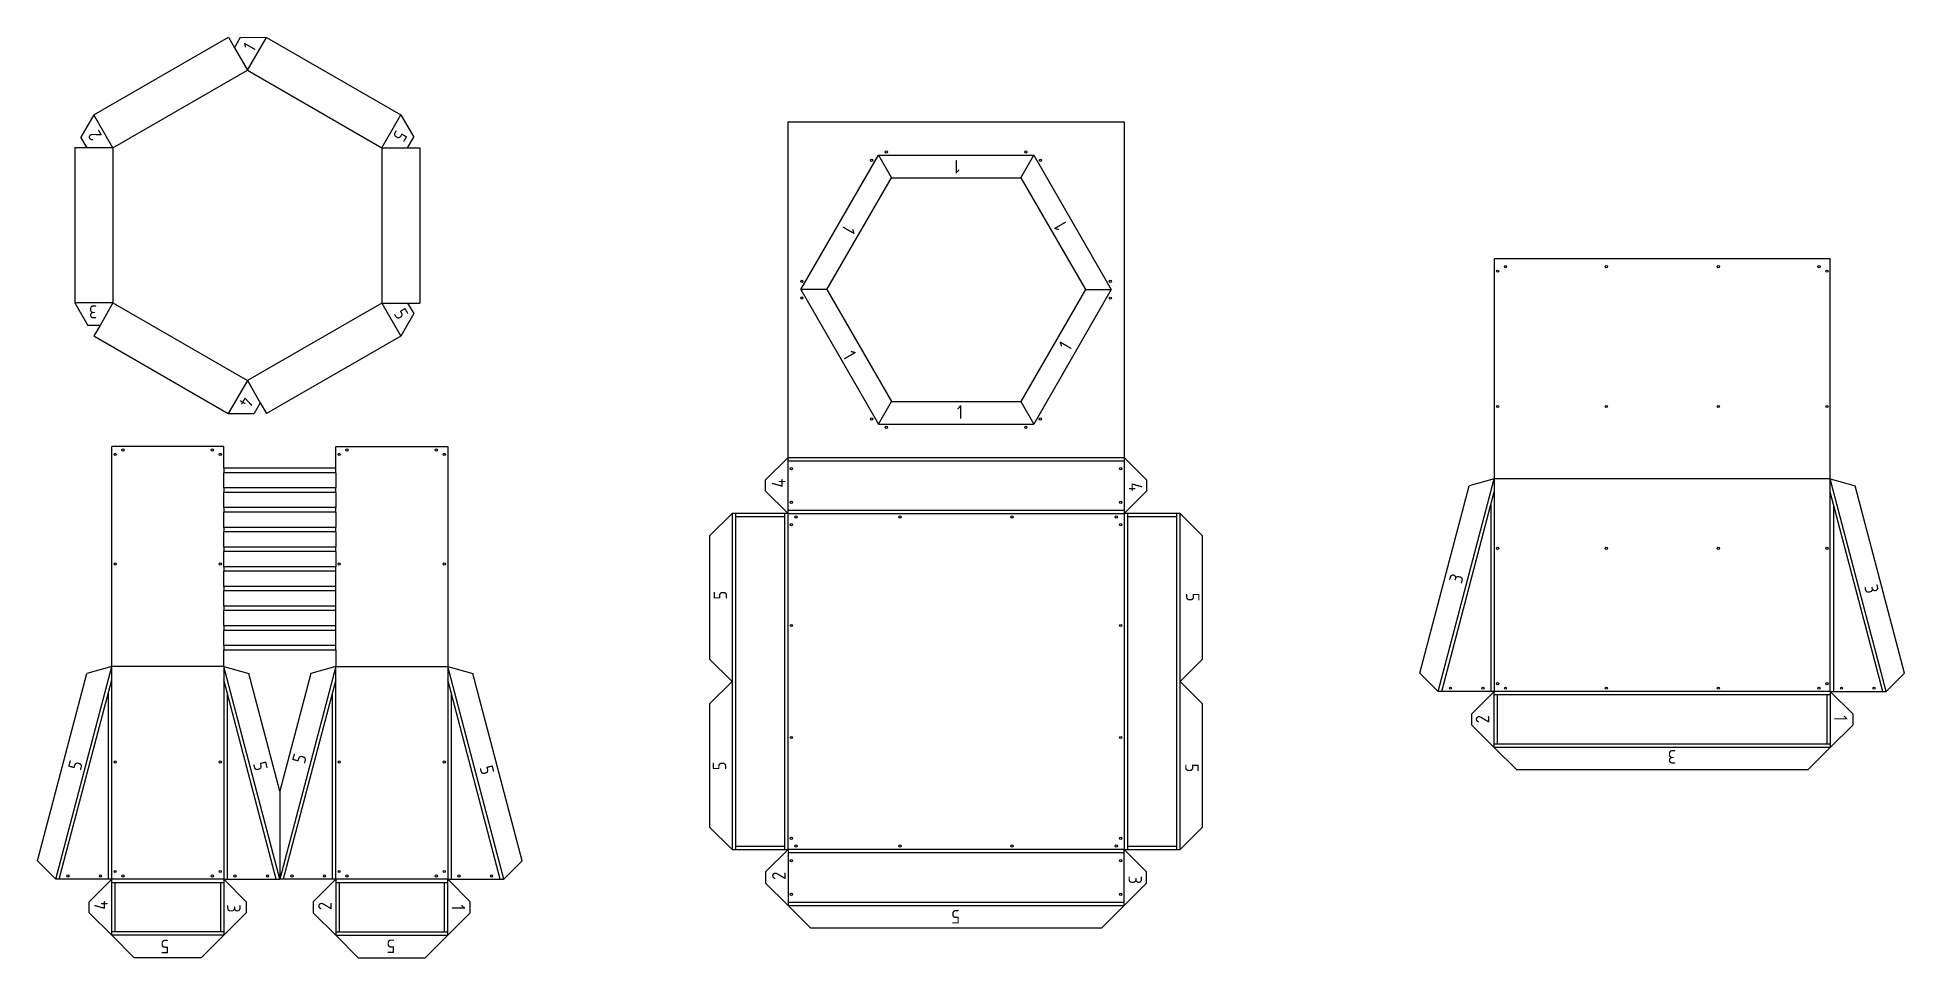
# Model space of a CAD drawing. Header units: centimetres. Extents: x 0 to 83.4, y 0.5 to 41.6.
import ezdxf

# ---------------------------------------------------------------- set-up
doc = ezdxf.new("R2010")
doc.units = ezdxf.units.CM
for name, color, linetype in [('3. CONTORNO', 3, 'Continuous'), ('CONTORNO', 3, 'Continuous'), ('CORTE', 5, 'Continuous'), ('DOBRA', 6, 'Continuous'), ('GRAVURA', 1, 'Continuous')]:
    doc.layers.add(name, color=color, linetype=linetype)
doc.styles.add('Mobiliário 1_10', font='isocp3.shx', dxfattribs={"height": 0.6})

msp = doc.modelspace()

# ---------------------------------------------------------------- linework, layer by layer
at = {"layer": 'CONTORNO'}
for p, q in [((33.512, 22.674), (48.512, 22.674)), ((8.319, 22.349), (8.319, 22.149)), ((13.319, 22.149), (13.319, 22.349)), ((8.319, 21.469), (8.319, 21.269)), ((13.319, 21.269), (13.319, 21.469)), ((62.694, 12.378), (65.039, 21.288)), ((82.384, 12.378), (80.039, 21.288)), ((8.319, 20.589), (8.319, 20.389)), ((13.319, 20.389), (13.319, 20.589)), ((31.162, 20.324), (31.162, 5.324)), ((33.362, 20.174), (31.162, 20.174)), ((33.362, 5.324), (33.362, 20.324)), ((33.512, 20.474), (48.512, 20.474)), ((48.662, 20.324), (48.662, 5.324)), ((50.862, 20.174), (48.662, 20.174)), ((50.862, 5.324), (50.862, 20.324)), ((64.889, 20.718), (64.889, 12.378)), ((80.189, 12.378), (80.189, 20.718)), ((8.319, 19.709), (8.319, 19.509)), ((13.319, 19.509), (13.319, 19.709)), ((8.319, 18.829), (8.319, 18.629)), ((13.319, 18.629), (13.319, 18.829)), ((8.319, 17.949), (8.319, 17.749)), ((13.319, 17.749), (13.319, 17.949)), ((8.319, 17.069), (8.319, 16.869)), ((13.319, 16.869), (13.319, 17.069)), ((8.319, 16.189), (8.319, 15.989)), ((13.319, 15.989), (13.319, 16.189)), ((8.319, 15.309), (8.319, 15.109)), ((13.319, 15.109), (13.319, 15.309)), ((8.319, 14.429), (8.319, 14.229)), ((13.319, 14.229), (13.319, 14.429)), ((0.974, 3.99), (3.319, 12.901)), ((10.664, 3.99), (8.319, 12.901)), ((13.319, 12.901), (10.974, 3.99)), ((20.664, 3.99), (18.319, 12.901)), ((3.169, 3.99), (3.169, 12.331)), ((8.469, 12.331), (8.469, 3.99)), ((13.169, 3.99), (13.169, 12.331)), ((18.469, 12.331), (18.469, 3.99)), ((80.039, 12.228), (65.039, 12.228)), ((65.189, 10.028), (65.189, 12.228)), ((79.889, 12.228), (79.889, 10.028)), ((80.039, 10.028), (65.039, 10.028)), ((31.162, 5.474), (33.362, 5.474)), ((48.512, 5.174), (33.512, 5.174)), ((48.662, 5.474), (50.862, 5.474)), ((8.319, 3.84), (3.319, 3.84)), ((3.469, 1.64), (3.469, 3.84)), ((8.169, 3.84), (8.169, 1.64)), ((18.319, 3.84), (13.319, 3.84)), ((13.469, 3.84), (13.469, 1.64)), ((18.169, 1.64), (18.169, 3.84)), ((33.512, 2.974), (48.512, 2.974)), ((8.319, 1.64), (3.319, 1.64)), ((13.319, 1.64), (18.319, 1.64))]:
    msp.add_line(p, q, dxfattribs=at)
at = {"layer": 'CORTE'}
for p, q in [((2.525, 38.13), (8.526, 41.593)), ((8.526, 41.593), (8.798, 41.12)), ((8.798, 41.12), (9.071, 41.593)), ((8.798, 41.12), (9.375, 40.12)), ((9.071, 41.593), (10.226, 41.592)), ((10.226, 41.592), (16.227, 38.127)), ((2.525, 38.13), (1.947, 37.13)), ((16.227, 38.127), (16.804, 37.127)), ((33.512, 22.824), (33.512, 37.824)), ((33.512, 37.824), (48.512, 37.824)), ((48.512, 37.824), (48.512, 22.824)), ((2.22, 36.657), (1.947, 37.13)), ((16.531, 36.655), (16.804, 37.127)), ((1.674, 36.657), (1.674, 29.729)), ((2.22, 36.657), (1.674, 36.657)), ((3.374, 36.657), (2.22, 36.657)), ((15.377, 36.655), (16.531, 36.655)), ((16.531, 36.655), (17.077, 36.655)), ((17.077, 36.655), (17.077, 29.726)), ((37.547, 36.324), (38.124, 35.324)), ((43.899, 35.324), (44.477, 36.324)), ((35.236, 30.324), (38.124, 35.324)), ((38.124, 35.324), (43.899, 35.324)), ((43.899, 35.324), (46.787, 30.324)), ((80.039, 31.701), (65.039, 31.701)), ((65.039, 31.701), (65.039, 21.878)), ((80.039, 21.878), (80.039, 31.701)), ((35.236, 30.324), (34.082, 30.324)), ((35.236, 30.324), (38.124, 25.324)), ((46.787, 30.324), (43.899, 25.324)), ((46.787, 30.324), (47.942, 30.324)), ((1.674, 29.729), (2.252, 28.729)), ((3.374, 29.729), (2.797, 28.729)), ((15.377, 29.726), (16.531, 29.726)), ((16.804, 29.254), (16.226, 28.254)), ((16.531, 29.726), (16.804, 29.254)), ((16.531, 29.726), (17.077, 29.726)), ((2.797, 28.729), (2.252, 28.729)), ((2.797, 28.729), (2.524, 28.257)), ((2.524, 28.257), (8.525, 24.791)), ((16.226, 28.254), (10.225, 24.791)), ((9.375, 26.263), (9.953, 25.263)), ((9.953, 25.263), (9.68, 24.791)), ((9.953, 25.263), (10.225, 24.791)), ((37.547, 24.324), (38.124, 25.324)), ((38.124, 25.324), (43.899, 25.324)), ((43.899, 25.324), (44.477, 24.324)), ((8.525, 24.791), (9.68, 24.791)), ((8.319, 23.314), (3.319, 23.314)), ((3.319, 13.49), (3.319, 23.314)), ((8.319, 22.349), (8.319, 23.314)), ((13.319, 23.314), (18.319, 23.314)), ((13.319, 22.349), (13.319, 23.314)), ((18.319, 23.314), (18.319, 13.49)), ((33.512, 22.824), (32.512, 21.824)), ((48.512, 22.824), (49.512, 21.824)), ((13.319, 22.349), (8.319, 22.349)), ((13.319, 22.149), (8.319, 22.149)), ((8.319, 21.469), (8.319, 22.149)), ((13.319, 22.149), (13.319, 21.469)), ((32.512, 21.324), (32.512, 21.824)), ((49.512, 21.824), (49.512, 21.324)), ((65.039, 21.878), (63.923, 21.568)), ((80.039, 21.878), (81.155, 21.568)), ((13.319, 21.469), (8.319, 21.469)), ((13.319, 21.269), (8.319, 21.269)), ((8.319, 20.589), (8.319, 21.269)), ((13.319, 21.269), (13.319, 20.589)), ((33.512, 20.324), (32.512, 21.324)), ((48.512, 20.324), (49.512, 21.324)), ((61.72, 13.196), (63.923, 21.568)), ((83.358, 13.196), (81.155, 21.568)), ((13.319, 20.589), (8.319, 20.589)), ((13.319, 20.389), (8.319, 20.389)), ((8.319, 19.709), (8.319, 20.389)), ((13.319, 20.389), (13.319, 19.709)), ((31.012, 20.324), (30.012, 19.324)), ((33.512, 20.324), (31.012, 20.324)), ((51.012, 20.324), (48.512, 20.324)), ((51.012, 20.324), (52.012, 19.324)), ((13.319, 19.709), (8.319, 19.709)), ((13.319, 19.509), (8.319, 19.509)), ((8.319, 18.829), (8.319, 19.509)), ((13.319, 19.509), (13.319, 18.829)), ((30.012, 19.324), (30.012, 13.824)), ((52.012, 13.824), (52.012, 19.324)), ((13.319, 18.829), (8.319, 18.829)), ((13.319, 18.629), (8.319, 18.629)), ((8.319, 17.949), (8.319, 18.629)), ((13.319, 18.629), (13.319, 17.949)), ((13.319, 17.949), (8.319, 17.949)), ((13.319, 17.749), (8.319, 17.749)), ((8.319, 17.069), (8.319, 17.749)), ((13.319, 17.069), (13.319, 17.749)), ((13.319, 17.069), (8.319, 17.069)), ((13.319, 16.869), (8.319, 16.869)), ((8.319, 16.189), (8.319, 16.869)), ((13.319, 16.189), (13.319, 16.869)), ((13.319, 16.189), (8.319, 16.189)), ((13.319, 15.989), (8.319, 15.989)), ((8.319, 15.309), (8.319, 15.989)), ((13.319, 15.309), (13.319, 15.989)), ((13.319, 15.309), (8.319, 15.309)), ((13.319, 15.109), (8.319, 15.109)), ((8.319, 14.429), (8.319, 15.109)), ((13.319, 14.429), (13.319, 15.109)), ((13.319, 14.429), (8.319, 14.429)), ((13.319, 14.229), (8.319, 14.229)), ((8.319, 13.49), (8.319, 14.229)), ((13.319, 14.229), (13.319, 13.49)), ((3.319, 13.49), (2.203, 13.181)), ((8.319, 13.49), (9.434, 13.181)), ((13.319, 13.49), (12.203, 13.181)), ((18.319, 13.49), (19.434, 13.181)), ((31.012, 12.824), (30.012, 13.824)), ((51.012, 12.824), (52.012, 13.824)), ((0, 4.809), (2.203, 13.181)), ((10.819, 7.92), (9.434, 13.181)), ((12.203, 13.181), (10.819, 7.92)), ((21.637, 4.809), (19.434, 13.181)), ((31.012, 12.824), (30.012, 11.824)), ((51.012, 12.824), (52.012, 11.824)), ((62.539, 12.378), (61.72, 13.196)), ((82.539, 12.378), (83.358, 13.196)), ((30.012, 11.824), (30.012, 6.324)), ((52.012, 6.324), (52.012, 11.824)), ((65.039, 12.378), (62.539, 12.378)), ((65.039, 12.378), (64.039, 11.378)), ((80.039, 12.378), (82.539, 12.378)), ((80.039, 12.378), (81.039, 11.378)), ((64.039, 10.878), (64.039, 11.378)), ((65.039, 9.878), (64.039, 10.878)), ((80.039, 9.878), (81.039, 10.878)), ((81.039, 11.378), (81.039, 10.878)), ((65.039, 9.878), (66.039, 8.878)), ((80.039, 9.878), (79.039, 8.878)), ((79.039, 8.878), (66.039, 8.878)), ((10.819, 7.92), (10.819, 3.99)), ((31.012, 5.324), (30.012, 6.324)), ((51.012, 5.324), (52.012, 6.324)), ((31.012, 5.324), (33.512, 5.324)), ((33.512, 5.324), (32.512, 4.324)), ((48.512, 5.324), (51.012, 5.324)), ((48.512, 5.324), (49.512, 4.324)), ((0.819, 3.99), (0, 4.809)), ((20.819, 3.99), (21.637, 4.809)), ((32.512, 4.324), (32.512, 3.824)), ((49.512, 3.824), (49.512, 4.324)), ((3.319, 3.99), (0.819, 3.99)), ((3.319, 3.99), (2.319, 2.99)), ((8.319, 3.99), (10.819, 3.99)), ((8.319, 3.99), (9.319, 2.99)), ((13.319, 3.99), (10.819, 3.99)), ((13.319, 3.99), (12.319, 2.99)), ((18.319, 3.99), (20.819, 3.99)), ((18.319, 3.99), (19.319, 2.99)), ((33.512, 2.824), (32.512, 3.824)), ((48.512, 2.824), (49.512, 3.824)), ((2.319, 2.49), (2.319, 2.99)), ((9.319, 2.99), (9.319, 2.49)), ((12.319, 2.99), (12.319, 2.49)), ((19.319, 2.49), (19.319, 2.99)), ((33.512, 2.824), (34.512, 1.824)), ((48.512, 2.824), (47.512, 1.824)), ((3.319, 1.49), (2.319, 2.49)), ((8.319, 1.49), (9.319, 2.49)), ((13.319, 1.49), (12.319, 2.49)), ((18.319, 1.49), (19.319, 2.49)), ((34.512, 1.824), (47.512, 1.824)), ((3.319, 1.49), (4.319, 0.49)), ((8.319, 1.49), (7.319, 0.49)), ((13.319, 1.49), (14.319, 0.49)), ((18.319, 1.49), (17.319, 0.49)), ((7.319, 0.49), (4.319, 0.49)), ((14.319, 0.49), (17.319, 0.49))]:
    msp.add_line(p, q, dxfattribs=at)
at = {"layer": 'DOBRA'}
for p, q in [((9.375, 40.12), (10.226, 41.592)), ((3.374, 36.657), (9.375, 40.12)), ((9.375, 40.12), (15.377, 36.655)), ((3.374, 36.657), (2.525, 38.13)), ((15.377, 36.655), (16.227, 38.127)), ((3.374, 36.657), (3.374, 29.729)), ((15.377, 36.655), (15.377, 29.726)), ((34.082, 30.324), (37.547, 36.324)), ((37.547, 36.324), (44.477, 36.324)), ((44.477, 36.324), (47.942, 30.324)), ((34.082, 30.324), (37.547, 24.324)), ((47.942, 30.324), (44.477, 24.324)), ((3.374, 29.729), (1.674, 29.729)), ((3.374, 29.729), (9.375, 26.263)), ((15.377, 29.726), (9.375, 26.263)), ((15.377, 29.726), (16.226, 28.254)), ((9.375, 26.263), (8.525, 24.791)), ((37.547, 24.324), (44.477, 24.324)), ((33.512, 20.324), (33.512, 22.824)), ((33.512, 22.824), (48.512, 22.824)), ((48.512, 22.824), (48.512, 20.324)), ((62.539, 12.378), (65.039, 21.878)), ((80.039, 21.878), (65.039, 21.878)), ((65.039, 21.878), (65.039, 12.378)), ((80.039, 12.378), (80.039, 21.878)), ((82.539, 12.378), (80.039, 21.878)), ((31.012, 20.324), (31.012, 5.324)), ((33.512, 20.324), (48.512, 20.324)), ((33.512, 5.324), (33.512, 20.324)), ((48.512, 20.324), (48.512, 5.324)), ((51.012, 5.324), (51.012, 20.324)), ((0.819, 3.99), (3.319, 13.49)), ((8.319, 13.49), (3.319, 13.49)), ((3.319, 3.99), (3.319, 13.49)), ((8.319, 13.49), (8.319, 3.99)), ((10.819, 3.99), (8.319, 13.49)), ((13.319, 13.49), (10.819, 3.99)), ((13.319, 3.99), (13.319, 13.49)), ((13.319, 13.49), (18.319, 13.49)), ((18.319, 13.49), (18.319, 3.99)), ((20.819, 3.99), (18.319, 13.49)), ((80.039, 12.378), (65.039, 12.378)), ((65.039, 9.878), (65.039, 12.378)), ((80.039, 12.378), (80.039, 9.878)), ((80.039, 9.878), (65.039, 9.878)), ((48.512, 5.324), (33.512, 5.324)), ((33.512, 5.324), (33.512, 2.824)), ((48.512, 2.824), (48.512, 5.324)), ((8.319, 3.99), (3.319, 3.99)), ((3.319, 1.49), (3.319, 3.99)), ((8.319, 3.99), (8.319, 1.49)), ((18.319, 3.99), (13.319, 3.99)), ((13.319, 3.99), (13.319, 1.49)), ((18.319, 1.49), (18.319, 3.99)), ((33.512, 2.824), (48.512, 2.824)), ((8.319, 1.49), (3.319, 1.49)), ((13.319, 1.49), (18.319, 1.49))]:
    msp.add_line(p, q, dxfattribs=at)
at = {"layer": 'GRAVURA'}
for centre in [(37.242, 36.096), (37.897, 36.474), (44.127, 36.474), (44.781, 36.096), (65.189, 31.151), (65.539, 31.351), (70.039, 31.351), (75.039, 31.351), (79.539, 31.351), (79.889, 31.151), (34.128, 30.699), (47.895, 30.699), (34.128, 29.948), (47.895, 29.943), (65.189, 25.106), (70.039, 25.106), (75.039, 25.106), (79.889, 25.106), (37.242, 24.552), (37.897, 24.174), (44.127, 24.174), (44.777, 24.549), (3.473, 22.964), (3.823, 23.164), (7.814, 23.164), (8.164, 22.964), (13.473, 22.964), (13.823, 23.164), (17.814, 23.164), (18.164, 22.964), (33.662, 22.324), (48.362, 22.324), (33.662, 20.824), (48.362, 20.824), (33.862, 20.174), (38.512, 20.174), (43.512, 20.174), (48.162, 20.174), (33.662, 19.824), (48.362, 19.824), (65.189, 18.773), (70.039, 18.773), (75.039, 18.773), (79.889, 18.773), (3.473, 18.071), (8.164, 18.071), (13.473, 18.071), (18.164, 18.071), (33.662, 15.324), (48.362, 15.324), (63.084, 12.528), (64.539, 12.528), (65.189, 12.728), (65.539, 12.528), (70.039, 12.528), (75.039, 12.528), (79.539, 12.528), (79.889, 12.728), (80.539, 12.528), (81.994, 12.528), (33.662, 10.324), (48.362, 10.324), (3.473, 9.233), (8.164, 9.233), (13.473, 9.233), (18.164, 9.233), (33.662, 5.824), (48.362, 5.824), (33.862, 5.474), (38.512, 5.474), (43.512, 5.474), (48.162, 5.474), (1.363, 4.14), (2.819, 4.14), (3.473, 4.34), (3.823, 4.14), (7.814, 4.14), (8.164, 4.34), (8.819, 4.14), (10.274, 4.14), (11.363, 4.14), (12.819, 4.14), (13.473, 4.34), (13.823, 4.14), (17.814, 4.14), (18.164, 4.34), (18.819, 4.14), (20.274, 4.14), (33.662, 4.824), (48.362, 4.824), (33.662, 3.324), (48.362, 3.324)]:
    msp.add_circle(centre, 0.05, dxfattribs=at)

# ---------------------------------------------------------------- texts
at = {"layer": '3. CONTORNO', "attachment_point": 1, "style": 'Mobiliário 1_10'}
for s, insert, char_height, rotation in [('\\pxt0.49523;1', (9.148, 41.194), 0.58178, 59.99357), ('2', (2.401, 36.913), 0.582, 119.99357), ('5', (16.538, 37.204), 0.582, 239.99357), ('3', (2.669, 29.044), 0.582, 179.99357), ('5', (16.399, 29.555), 0.582, 299.99357), ('4', (9.675, 25.308), 0.582, 239.99357)]:
    msp.add_mtext_dynamic_manual_height_columns(s, width=0.44542, gutter_width=2.909, heights=[0], dxfattribs=dict(at, insert=insert, char_height=char_height, rotation=rotation))
at = {"layer": 'CONTORNO', "char_height": 0.6, "attachment_point": 1, "style": 'Mobiliário 1_10'}
for s, width, insert, rotation in [('1', 0.45937, (41.185, 35.518), 180), ('1', 0.45937, (45.475, 32.902), 120), ('1', 0.45937, (36.557, 32.966), 240), ('1', 0.45937, (36.446, 27.67), 300), ('1', 0.45937, (45.564, 27.847), 60), ('\\pxt0.60139;4', 0.45937, (32.799, 21.484), 90), ('\\pxt0.60139;4', 0.45937, (49.322, 21.708), 270), ('3', 0.45937, (63.004, 17.325), 73.89353), ('\\pxt0.60139;5', 0.45937, (30.189, 16.483), 90), ('\\pxt0.60139;5', 0.45937, (51.878, 16.788), 270), ('\\pxt0.26873;3', 0.45937, (82.133, 17.211), 282.96208), ('2', 0.45937, (64.211, 10.954), 90), ('1', 0.45937, (80.804, 11.321), 270), ('5', 0.45937, (1.355, 8.98), 73.89353), ('\\pxt0.26873;5', 0.45937, (10.206, 9.304), 282.96208), ('5', 0.45937, (11.356, 9.279), 73.89353), ('\\pxt0.60139;5', 0.45937, (30.153, 8.859), 90), ('3', 0.45937, (73.159, 9.163), 180), ('\\pxt0.26873;5', 0.45937, (20.321, 9.13), 282.96208), ('\\pxt0.60139;5', 0.45937, (51.842, 9.164), 270), ('\\pxt0.60139;2', 0.45937, (32.799, 3.964), 90), ('\\pxt0.60139;3', 0.45937, (49.31, 4.156), 270), ('4', 0.45937, (2.544, 2.633), 90), ('3', 0.6, (9.071, 2.88), 270), ('2', 0.45937, (12.538, 2.612), 90), ('1', 0.45937, (19.096, 2.869), 270), ('5', 0.45937, (41.185, 2.018), 180), ('5', 0.45937, (5.885, 0.687), 180), ('5', 0.45937, (15.974, 0.7), 180)]:
    msp.add_mtext_dynamic_manual_height_columns(s, width=width, gutter_width=3, heights=[0], dxfattribs=dict(at, insert=insert, rotation=rotation))
at = {"layer": 'CONTORNO', "insert": (41.051, 25.158), "char_height": 0.6, "attachment_point": 1, "style": 'Mobiliário 1_10'}
msp.add_mtext_dynamic_manual_height_columns('1', width=0.45937, gutter_width=3, heights=[0], dxfattribs=at)

doc.saveas('drawing.dxf')
